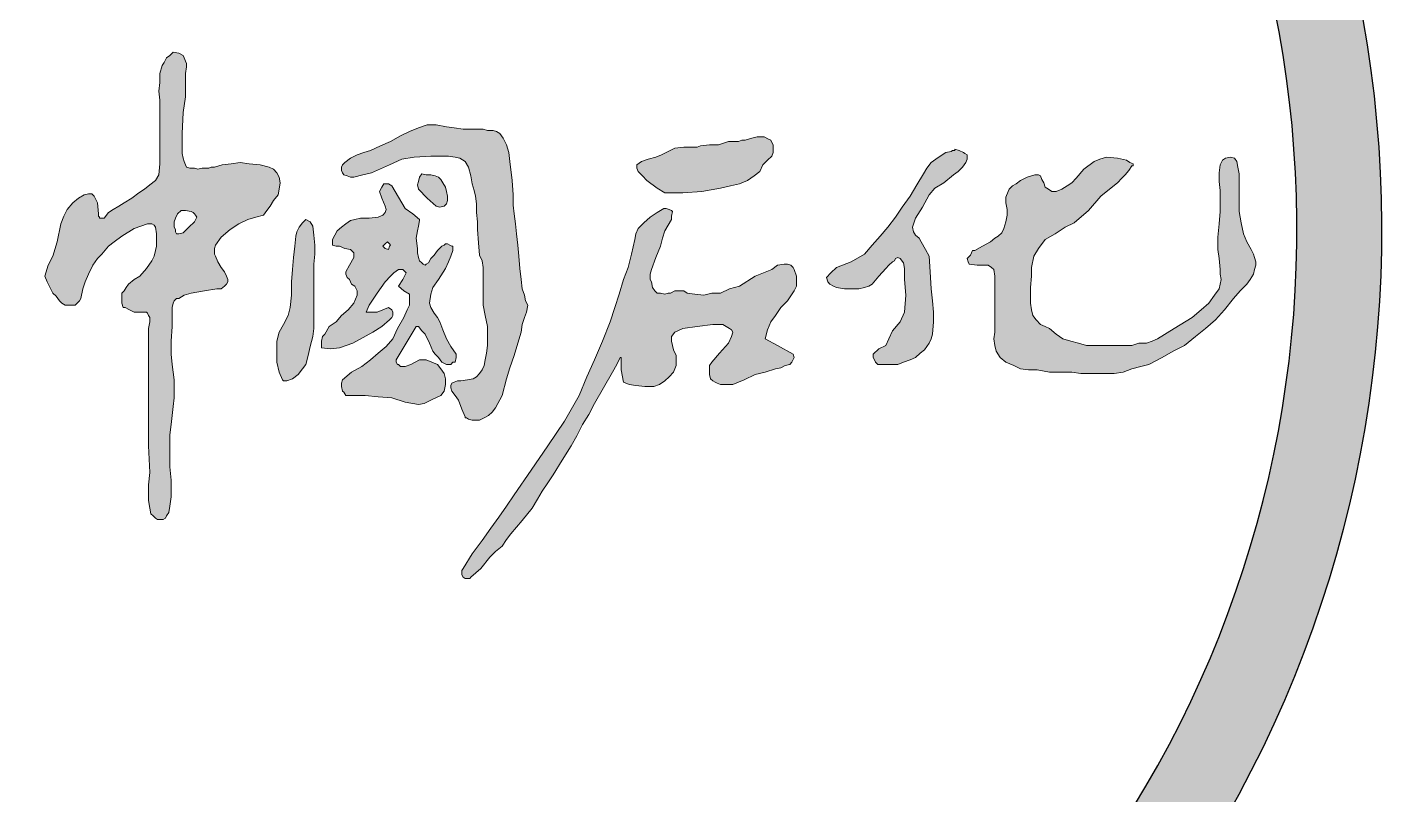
# Model space of a CAD drawing. Extents: x 24843 to 27502, y -10108 to -7552.
# Drawn here: x 25503.4 to 25512.24, y -8439.3 to -8434.29 of the extents above; entities that cross this region are included whole.
import ezdxf

# ---------------------------------------------------------------- set-up
doc = ezdxf.new("R2010")
doc.units = 0
doc.layers.get('0').update_dxf_attribs({"linetype": 'CONTINUOUS'})

# ---------------------------------------------------------------- blocks, each defined once
blk = doc.blocks.new('*U19')
h = blk.add_hatch(color=1)
h.paths.add_polyline_path([(92.7733, 8.5007), (93.129, 8.2328, 1.781679), (82.8649, 10.5124), (83.1933, 10.9419, -1.737502)])
h.paths.add_polyline_path([(83.6443, 9.8213), (83.4524, 9.2685, 0.097177), (85.0636, 7.5284), (85.0636, 8.0869, -0.098964)])
h = blk.add_hatch(color=0)
h.paths.add_polyline_path([(88.8356, 12.2855), (88.8181, 12.3085), (88.8016, 12.3379), (88.7896, 12.3664), (88.7832, 12.3783), (88.7832, 12.3958), (88.7832, 12.4078), (88.7896, 12.4243), (88.8181, 12.4657), (88.865, 12.5052), (88.911, 12.5346), (88.9569, 12.5576), (88.9983, 12.5695), (89.0387, 12.5806), (89.0562, 12.6044), (89.0736, 12.6274), (89.0902, 12.6568), (89.1141, 12.6853), (89.1196, 12.7147), (89.1251, 12.7487), (89.1196, 12.7782), (89.1086, 12.8011), (89.0902, 12.8186), (89.0672, 12.8296), (89.0212, 12.8425), (88.9633, 12.848), (88.9174, 12.8535), (88.8705, 12.848), (88.8236, 12.8425), (88.7832, 12.8296), (88.7657, 12.8296), (88.7547, 12.8241), (88.7372, 12.8241), (88.7198, 12.8241), (88.6968, 12.8186), (88.6793, 12.8241), (88.6554, 12.8241), (88.6389, 12.8296), (88.6325, 12.8425), (88.6269, 12.859), (88.6214, 12.8765), (88.6159, 12.9004), (88.6159, 12.9464), (88.6159, 13.0043), (88.6214, 13.1146), (88.6325, 13.1954), (88.6325, 13.2359), (88.6325, 13.2828), (88.6325, 13.3168), (88.6389, 13.3517), (88.6389, 13.3691), (88.6325, 13.3802), (88.6269, 13.3976), (88.6214, 13.4096), (88.5985, 13.4215), (88.569, 13.4271), (88.5516, 13.4096), (88.5341, 13.3976), (88.5222, 13.3747), (88.5111, 13.3581), (88.5001, 13.3168), (88.5001, 13.2699), (88.4937, 13.2248), (88.5001, 13.178), (88.5001, 13.1081), (88.5001, 13.0392), (88.5001, 12.9693), (88.5001, 12.9059), (88.5001, 12.848), (88.4937, 12.7901), (88.4771, 12.7607), (88.4477, 12.7377), (88.4192, 12.7147), (88.3898, 12.6964), (88.3549, 12.6679), (88.3145, 12.6449), (88.286, 12.6274), (88.2565, 12.61), (88.2336, 12.5934), (88.2097, 12.564), (88.1986, 12.564), (88.1867, 12.564), (88.1867, 12.5695), (88.1812, 12.575), (88.1812, 12.587), (88.1757, 12.6449), (88.1582, 12.6798), (88.1463, 12.6908), (88.1288, 12.6908), (88.1058, 12.6853), (88.0764, 12.6679), (88.0479, 12.6449), (88.0185, 12.61), (88.001, 12.575), (87.9845, 12.5346), (87.9661, 12.4418), (87.9431, 12.3664), (87.9202, 12.3204), (87.9027, 12.2625), (87.9146, 12.2331), (87.9431, 12.1752), (87.9606, 12.1587), (87.9781, 12.1348), (87.99, 12.1228), (88.0075, 12.1118), (88.024, 12.1118), (88.0479, 12.1118), (88.0589, 12.1118), (88.0709, 12.1228), (88.0819, 12.1348), (88.0884, 12.1467), (88.1003, 12.1982), (88.1113, 12.2331), (88.1288, 12.2745), (88.1518, 12.3204), (88.1757, 12.3554), (88.1986, 12.3783), (88.2336, 12.4188), (88.2621, 12.4418), (88.3025, 12.4712), (88.3668, 12.5116), (88.4008, 12.5236), (88.4358, 12.5346), (88.4477, 12.5346), (88.4588, 12.5346), (88.4707, 12.5291), (88.4771, 12.5171), (88.4826, 12.4831), (88.4826, 12.4537), (88.4826, 12.4188), (88.4771, 12.3958), (88.4707, 12.3664), (88.4588, 12.3434), (88.4303, 12.303), (88.3953, 12.2625), (88.3668, 12.2451), (88.3374, 12.2221), (88.3255, 12.2037), (88.3145, 12.1872), (88.3025, 12.1752), (88.3025, 12.1587), (88.3025, 12.1348), (88.3025, 12.1228), (88.3089, 12.1008), (88.32, 12.1008), (88.3429, 12.0888), (88.3668, 12.0769), (88.3953, 12.0769), (88.4192, 12.0769), (88.4303, 12.0769), (88.4358, 12.0714), (88.4413, 12.0594), (88.4477, 12.0484), (88.4477, 12.0254), (88.4413, 11.9905), (88.4413, 11.9381), (88.4413, 11.8912), (88.4413, 11.8278), (88.4413, 11.7874), (88.4413, 11.6431), (88.4413, 11.5153), (88.4413, 11.3811), (88.4477, 11.2423), (88.4413, 11.1789), (88.4413, 11.098), (88.4477, 11.0567), (88.4532, 11.0282), (88.4643, 11.0172), (88.4771, 11.0052), (88.4882, 10.9988), (88.5001, 10.9988), (88.5167, 10.9988), (88.5286, 11.0052), (88.5341, 11.0172), (88.5461, 11.0346), (88.5516, 11.0686), (88.558, 11.1155), (88.558, 11.2028), (88.5516, 11.2717), (88.5516, 11.3232), (88.5516, 11.3811), (88.5516, 11.439), (88.558, 11.4914), (88.5635, 11.5383), (88.569, 11.5852), (88.5746, 11.6302), (88.5746, 11.6771), (88.5746, 11.7239), (88.569, 11.7635), (88.5635, 11.8048), (88.558, 11.8572), (88.558, 11.9261), (88.5635, 12.0015), (88.5635, 12.0594), (88.5635, 12.1008), (88.569, 12.1228), (88.5746, 12.1348), (88.5865, 12.1467), (88.5985, 12.1467), (88.6269, 12.1642), (88.6619, 12.1752), (88.7317, 12.1872), (88.7951, 12.1982), (88.8181, 12.1982), (88.8356, 12.2111), (88.8466, 12.2221), (88.853, 12.2331), (88.853, 12.2451), (88.8466, 12.2625)])
h.paths.add_polyline_path([(88.5985, 12.4831), (88.5865, 12.4831), (88.581, 12.4942), (88.581, 12.5052), (88.5746, 12.5171), (88.5746, 12.5465), (88.581, 12.564), (88.592, 12.587), (88.6104, 12.6044), (88.6325, 12.6044), (88.6619, 12.5989), (88.6738, 12.5934), (88.6793, 12.587), (88.6849, 12.5806), (88.6913, 12.5695), (88.6793, 12.5465), (88.6499, 12.5171), (88.6214, 12.4886)], flags=16)
h = blk.add_hatch(color=0)
h.paths.add_polyline_path([(89.2997, 12.1467), (89.2997, 12.1982), (89.2997, 12.2625), (89.2997, 12.326), (89.3052, 12.3783), (89.3052, 12.4243), (89.2997, 12.4767), (89.2942, 12.5236), (89.2814, 12.5465), (89.2584, 12.5576), (89.2418, 12.541), (89.2234, 12.5171), (89.2124, 12.4942), (89.206, 12.4712), (89.2005, 12.4188), (89.195, 12.3609), (89.1894, 12.2975), (89.1839, 12.2331), (89.1839, 12.1642), (89.1775, 12.1008), (89.1665, 12.0594), (89.1426, 12.0125), (89.1196, 11.973), (89.1086, 11.9261), (89.1086, 11.8802), (89.1086, 11.8159), (89.1196, 11.7635), (89.1371, 11.7239), (89.1426, 11.7184), (89.16, 11.7184), (89.1894, 11.7295), (89.2179, 11.7524), (89.2418, 11.7818), (89.2584, 11.8048), (89.2703, 11.8508), (89.2814, 11.8977), (89.2942, 11.9491), (89.2997, 11.9905), (89.2997, 12.0364), (89.2997, 12.0769)])
h.paths.add_polyline_path([(89.9835, 11.7295), (89.9771, 11.758), (89.9597, 11.7818), (89.9422, 11.8048), (89.9128, 11.8159), (89.8843, 11.8278), (89.8494, 11.8278), (89.8264, 11.8159), (89.8034, 11.8048), (89.774, 11.7929), (89.751, 11.7929), (89.74, 11.8048), (89.7345, 11.8048), (89.728, 11.8159), (89.728, 11.8278), (89.7795, 11.9151), (89.8319, 12.0015), (89.8383, 12.0015), (89.8438, 12.0015), (89.8613, 11.9785), (89.8788, 11.9611), (89.9017, 11.9151), (89.9192, 11.8738), (89.9312, 11.8572), (89.9486, 11.8398), (89.9652, 11.8159), (89.9891, 11.8048), (90.0001, 11.8048), (90.012, 11.8048), (90.0231, 11.8159), (90.035, 11.8159), (90.0405, 11.8398), (90.0405, 11.8572), (90.012, 11.8977), (89.9891, 11.9381), (89.9707, 11.9841), (89.9541, 12.0254), (89.9422, 12.0484), (89.9256, 12.0714), (89.9073, 12.1008), (89.9017, 12.1228), (89.9073, 12.1697), (89.9192, 12.2037), (89.9486, 12.2451), (89.9835, 12.303), (90.0001, 12.3379), (90.012, 12.3664), (90.0231, 12.3958), (90.0231, 12.4188), (90.0176, 12.4188), (90.0065, 12.4243), (89.9946, 12.4307), (89.9835, 12.4307), (89.9771, 12.4243), (89.9652, 12.4188), (89.9422, 12.3958), (89.9256, 12.3728), (89.9073, 12.3554), (89.8962, 12.3324), (89.8843, 12.326), (89.8788, 12.3204), (89.8677, 12.326), (89.8613, 12.3324), (89.8494, 12.3434), (89.8438, 12.3609), (89.8383, 12.3839), (89.8383, 12.4078), (89.8319, 12.4601), (89.8383, 12.4997), (89.8438, 12.5236), (89.8494, 12.5521), (89.8494, 12.5576), (89.8154, 12.587), (89.774, 12.6155), (89.74, 12.6743), (89.7051, 12.7322), (89.6876, 12.7432), (89.6637, 12.7432), (89.6527, 12.7258), (89.6407, 12.7028), (89.6527, 12.6679), (89.6701, 12.6274), (89.6766, 12.61), (89.6701, 12.5934), (89.6582, 12.5806), (89.6352, 12.5695), (89.5883, 12.564), (89.5433, 12.564), (89.5139, 12.5576), (89.4909, 12.5521), (89.467, 12.5346), (89.444, 12.5171), (89.4211, 12.4997), (89.4091, 12.4767), (89.3972, 12.4537), (89.3972, 12.4243), (89.4155, 12.4188), (89.433, 12.4188), (89.4615, 12.4078), (89.4909, 12.4022), (89.4964, 12.3958), (89.5075, 12.3839), (89.5075, 12.3728), (89.5075, 12.3609), (89.4854, 12.3204), (89.467, 12.2855), (89.467, 12.2745), (89.4725, 12.2561), (89.4854, 12.2451), (89.4964, 12.2221), (89.5139, 12.2111), (89.5194, 12.1982), (89.5249, 12.1872), (89.5249, 12.1642), (89.5075, 12.1228), (89.479, 12.0888), (89.444, 12.0594), (89.4155, 12.0254), (89.3806, 12.0015), (89.3576, 11.9611), (89.3457, 11.9491), (89.3393, 11.9261), (89.3393, 11.9032), (89.3393, 11.8912), (89.3861, 11.8857), (89.433, 11.8912), (89.5019, 11.9151), (89.6067, 11.973), (89.6527, 12.0015), (89.6931, 12.0364), (89.7051, 12.0484), (89.7106, 12.0594), (89.7106, 12.0769), (89.7051, 12.0888), (89.6876, 12.1008), (89.6582, 12.0888), (89.6297, 12.0769), (89.6067, 12.0769), (89.5883, 12.0769), (89.5718, 12.0769), (89.5883, 12.1118), (89.6297, 12.1752), (89.6701, 12.2331), (89.6986, 12.2625), (89.7161, 12.28), (89.74, 12.2975), (89.751, 12.2975), (89.763, 12.2975), (89.774, 12.2855), (89.7795, 12.28), (89.763, 12.2451), (89.74, 12.2111), (89.7685, 12.1872), (89.7979, 12.1697), (89.7979, 12.1467), (89.7979, 12.1118), (89.7859, 12.0888), (89.7685, 12.0484), (89.7345, 11.9905), (89.7106, 11.9381), (89.6766, 11.8977), (89.6352, 11.8627), (89.5948, 11.8278), (89.5488, 11.7929), (89.4964, 11.7635), (89.4495, 11.7239), (89.444, 11.7065), (89.444, 11.689), (89.4495, 11.666), (89.456, 11.6596), (89.467, 11.6431), (89.479, 11.6431), (89.5194, 11.6431), (89.5663, 11.6431), (89.6352, 11.6366), (89.7051, 11.6302), (89.774, 11.6081), (89.8438, 11.5962), (89.8733, 11.6017), (89.9192, 11.6247), (89.9597, 11.6431), (89.9771, 11.666), (89.9835, 11.7)])
h.paths.add_polyline_path([(89.6876, 12.4022), (89.6701, 12.4078), (89.6582, 12.4188), (89.6701, 12.4307), (89.6821, 12.4418), (89.6931, 12.4307), (89.6986, 12.4243), (89.6931, 12.4188)], flags=16)
h.paths.add_polyline_path([(90.319, 12.859), (90.3135, 12.9059), (90.3016, 12.9464), (90.2841, 12.9813), (90.2666, 13.0043), (90.2501, 13.0153), (90.2317, 13.0208), (90.2032, 13.0208), (90.1802, 13.0272), (90.1223, 13.0272), (90.0755, 13.0272), (90.0295, 13.0337), (89.9891, 13.0392), (89.9367, 13.0502), (89.8898, 13.0502), (89.8438, 13.0337), (89.7979, 13.0153), (89.751, 12.9923), (89.6986, 12.9638), (89.6472, 12.9399), (89.5948, 12.9169), (89.5598, 12.9059), (89.5249, 12.894), (89.4909, 12.8765), (89.4615, 12.8535), (89.4495, 12.8425), (89.444, 12.8296), (89.444, 12.8131), (89.4495, 12.8011), (89.456, 12.7901), (89.4725, 12.7846), (89.4909, 12.7782), (89.5075, 12.7782), (89.5543, 12.7901), (89.6003, 12.8011), (89.6931, 12.8425), (89.7574, 12.871), (89.8209, 12.882), (89.9073, 12.8875), (89.9541, 12.8875), (90.0001, 12.8875), (90.035, 12.882), (90.0589, 12.8765), (90.0874, 12.859), (90.104, 12.8296), (90.1168, 12.7846), (90.1223, 12.7432), (90.1334, 12.7083), (90.1398, 12.6798), (90.1453, 12.6385), (90.1453, 12.5934), (90.1508, 12.5465), (90.1508, 12.5052), (90.1563, 12.4363), (90.1619, 12.3728), (90.1747, 12.3434), (90.1802, 12.3085), (90.1802, 12.28), (90.1802, 12.2561), (90.1802, 12.1872), (90.1802, 12.1118), (90.1913, 12.0594), (90.2032, 12.0015), (90.2032, 11.9785), (90.2032, 11.9491), (90.2032, 11.9032), (90.1977, 11.8627), (90.1913, 11.8278), (90.1858, 11.7993), (90.1747, 11.7763), (90.1619, 11.758), (90.1453, 11.7405), (90.1278, 11.7295), (90.0984, 11.7239), (90.0644, 11.7184), (90.047, 11.7184), (90.0295, 11.712), (90.0176, 11.7065), (90.012, 11.6945), (90.012, 11.6826), (90.0176, 11.666), (90.035, 11.6431), (90.0525, 11.6192), (90.0699, 11.5723), (90.0898, 11.5273), (90.0929, 11.5273), (90.104, 11.5208), (90.1223, 11.5153), (90.1453, 11.5153), (90.1619, 11.5153), (90.1858, 11.5273), (90.2087, 11.5383), (90.2262, 11.5557), (90.2437, 11.5787), (90.2786, 11.6431), (90.3016, 11.7295), (90.319, 11.7874), (90.342, 11.8508), (90.3604, 11.9151), (90.3769, 11.973), (90.3824, 12.0125), (90.3944, 12.0484), (90.4054, 12.0769), (90.4119, 12.1118), (90.3999, 12.1348), (90.3944, 12.1642), (90.3824, 12.1982), (90.3769, 12.2451), (90.3714, 12.303), (90.3659, 12.3664), (90.3604, 12.4243), (90.353, 12.4831), (90.3475, 12.5346), (90.342, 12.587), (90.3365, 12.6329), (90.3365, 12.6853), (90.331, 12.7607)])
h.paths.add_polyline_path([(89.9597, 12.7662), (89.9486, 12.7782), (89.9312, 12.7846), (89.9073, 12.7901), (89.8843, 12.7901), (89.8613, 12.7956), (89.8494, 12.7782), (89.8438, 12.7552), (89.8383, 12.7377), (89.8438, 12.7147), (89.8898, 12.6679), (89.9367, 12.6274), (89.9541, 12.6219), (89.9771, 12.6274), (89.9891, 12.6385), (89.9946, 12.6568), (89.9946, 12.6798), (89.9891, 12.7028), (89.9835, 12.7258), (89.9707, 12.7487)], flags=17)
h = blk.add_hatch(color=0)
h.paths.add_polyline_path([(91.6343, 12.8425), (91.6572, 12.8655), (91.6811, 12.8875), (91.6867, 12.9059), (91.6867, 12.9289), (91.6867, 12.9464), (91.6811, 12.9574), (91.6747, 12.9693), (91.6628, 12.9758), (91.6398, 12.9868), (91.6049, 12.9868), (91.5764, 12.9813), (91.5414, 12.9693), (91.524, 12.9693), (91.5074, 12.9638), (91.455, 12.9638), (91.4027, 12.9464), (91.3558, 12.9464), (91.3098, 12.9399), (91.2924, 12.9344), (91.2694, 12.9344), (91.2225, 12.9344), (91.1766, 12.9289), (91.1416, 12.9114), (91.1067, 12.894), (91.0782, 12.882), (91.0368, 12.871), (91.0028, 12.859), (90.9789, 12.8425), (90.9789, 12.8241), (90.9854, 12.8067), (91.0084, 12.7846), (91.0313, 12.7607), (91.0837, 12.7203), (91.1251, 12.6964), (91.1701, 12.6964), (91.217, 12.6964), (91.3163, 12.7028), (91.4137, 12.7203), (91.4661, 12.7322), (91.5129, 12.7432), (91.5534, 12.7607), (91.5883, 12.7846), (91.6177, 12.8067)])
h.paths.add_polyline_path([(91.217, 11.9905), (91.2924, 12.0015), (91.3742, 12.0125), (91.4256, 12.0125), (91.4431, 12.0015), (91.4606, 11.9905), (91.4716, 11.9841), (91.478, 11.973), (91.4716, 11.9491), (91.455, 11.9151), (91.4082, 11.8627), (91.3677, 11.8159), (91.3558, 11.7993), (91.3558, 11.7763), (91.3558, 11.7524), (91.3613, 11.7295), (91.3742, 11.7184), (91.3852, 11.712), (91.3971, 11.7065), (91.4137, 11.7), (91.4431, 11.7), (91.478, 11.7), (91.5359, 11.7239), (91.5938, 11.7524), (91.6462, 11.7635), (91.6986, 11.7818), (91.7271, 11.7874), (91.7501, 11.7993), (91.7731, 11.8048), (91.785, 11.8159), (91.796, 11.8398), (91.7905, 11.8572), (91.7096, 11.9032), (91.6462, 11.9381), (91.6572, 11.9841), (91.6747, 12.0254), (91.6986, 12.0594), (91.7271, 12.1008), (91.762, 12.1348), (91.796, 12.1872), (91.8089, 12.2111), (91.8089, 12.2451), (91.8089, 12.2625), (91.796, 12.2975), (91.7905, 12.3085), (91.7795, 12.3204), (91.762, 12.326), (91.7446, 12.326), (91.7096, 12.3204), (91.6811, 12.2975), (91.5938, 12.2625), (91.5129, 12.2111), (91.4606, 12.1982), (91.4137, 12.1752), (91.3677, 12.1752), (91.3273, 12.1642), (91.2804, 12.1697), (91.2409, 12.1752), (91.2225, 12.1872), (91.1995, 12.1872), (91.1766, 12.1872), (91.1536, 12.1752), (91.1416, 12.1752), (91.1251, 12.1697), (91.1012, 12.1752), (91.0837, 12.1752), (91.0727, 12.1872), (91.0607, 12.2037), (91.0552, 12.2331), (91.0488, 12.2451), (91.0488, 12.2745), (91.0552, 12.2975), (91.0782, 12.3609), (91.1012, 12.4188), (91.1122, 12.4601), (91.1251, 12.4997), (91.1416, 12.5291), (91.1591, 12.5576), (91.1591, 12.575), (91.1646, 12.5989), (91.1591, 12.6044), (91.1471, 12.61), (91.1306, 12.6155), (91.1186, 12.6155), (91.0837, 12.5934), (91.0488, 12.5695), (91.0148, 12.541), (90.9854, 12.5116), (90.9734, 12.4831), (90.9679, 12.4537), (90.9505, 12.3783), (90.9339, 12.3085), (90.91, 12.2451), (90.887, 12.1697), (90.8641, 12.1008), (90.8402, 12.0254), (90.8006, 11.9261), (90.7593, 11.8278), (90.7188, 11.7405), (90.6784, 11.6431), (90.603, 11.5089), (90.5157, 11.3811), (90.4293, 11.2543), (90.342, 11.1265), (90.3016, 11.0686), (90.2611, 11.0107), (90.2207, 10.9537), (90.1747, 10.8894), (90.1223, 10.8195), (90.0755, 10.7442), (90.0699, 10.7331), (90.0699, 10.7212), (90.0699, 10.7102), (90.0755, 10.6982), (90.0874, 10.6918), (90.0984, 10.6918), (90.1104, 10.6918), (90.1168, 10.6982), (90.1683, 10.7442), (90.2142, 10.8021), (90.2437, 10.8315), (90.2786, 10.86), (90.3016, 10.8949), (90.3245, 10.9243), (90.3824, 10.9933), (90.4348, 11.0567), (90.4633, 11.1035), (90.4872, 11.1449), (90.5157, 11.1899), (90.5442, 11.2313), (90.5911, 11.3067), (90.638, 11.3811), (90.6664, 11.4335), (90.6959, 11.4914), (90.7299, 11.5438), (90.7593, 11.6017), (90.8062, 11.6826), (90.8521, 11.7635), (90.8751, 11.8048), (90.8925, 11.8398), (90.8981, 11.8398), (90.8981, 11.7763), (90.91, 11.712), (90.9394, 11.7), (90.9734, 11.6945), (91.0203, 11.689), (91.0663, 11.689), (91.0957, 11.7), (91.1251, 11.7184), (91.1471, 11.7405), (91.1701, 11.7635), (91.183, 11.7993), (91.183, 11.8278), (91.183, 11.8508), (91.1701, 11.8802), (91.1646, 11.9032), (91.1591, 11.9261), (91.1591, 11.9491), (91.1766, 11.973)])
h = blk.add_hatch(color=0)
h.paths.add_polyline_path([(92.4569, 12.4418), (92.4458, 12.4601), (92.4275, 12.4767), (92.4164, 12.4942), (92.4109, 12.5171), (92.4275, 12.564), (92.4633, 12.6219), (92.4982, 12.6853), (92.5267, 12.7203), (92.5736, 12.7487), (92.6251, 12.7901), (92.648, 12.8067), (92.671, 12.8296), (92.6894, 12.8535), (92.6949, 12.871), (92.6949, 12.882), (92.6949, 12.894), (92.6839, 12.9004), (92.6765, 12.9059), (92.6545, 12.9169), (92.6315, 12.9234), (92.6315, 12.9169), (92.6251, 12.9169), (92.6195, 12.9169), (92.6131, 12.9114), (92.5846, 12.9059), (92.5552, 12.8875), (92.5322, 12.871), (92.5093, 12.8535), (92.4854, 12.8241), (92.4688, 12.7956), (92.4339, 12.7377), (92.399, 12.6798), (92.3585, 12.6219), (92.3236, 12.5695), (92.2832, 12.5171), (92.2427, 12.4712), (92.2023, 12.4243), (92.1618, 12.3783), (92.092, 12.3379), (92.0166, 12.3085), (91.9872, 12.28), (91.9642, 12.2561), (91.9707, 12.2331), (91.9817, 12.2221), (92.0001, 12.2111), (92.0166, 12.2037), (92.058, 12.1982), (92.0975, 12.1982), (92.1324, 12.1982), (92.1618, 12.2037), (92.1848, 12.2111), (92.2023, 12.2221), (92.2363, 12.2625), (92.2721, 12.303), (92.2887, 12.3204), (92.3071, 12.3379), (92.3181, 12.3434), (92.3236, 12.3554), (92.3355, 12.3609), (92.3466, 12.3554), (92.364, 12.3324), (92.3705, 12.303), (92.3705, 12.2745), (92.3705, 12.2451), (92.376, 12.1642), (92.3705, 12.0769), (92.3466, 12.0254), (92.3071, 11.9785), (92.2887, 11.9381), (92.2721, 11.9032), (92.2363, 11.8857), (92.2078, 11.8572), (92.2078, 11.8398), (92.2133, 11.8278), (92.2197, 11.8159), (92.2308, 11.8048), (92.2657, 11.8048), (92.3006, 11.8048), (92.3355, 11.8048), (92.364, 11.8159), (92.399, 11.8278), (92.4275, 11.8398), (92.4514, 11.8627), (92.4743, 11.8802), (92.4854, 11.8977), (92.4982, 11.9151), (92.5093, 11.9381), (92.5148, 11.9611), (92.5212, 12.0254), (92.5212, 12.0769), (92.5148, 12.1348), (92.5093, 12.1982), (92.5037, 12.2855), (92.4982, 12.3664), (92.4798, 12.4022)])
h.paths.add_polyline_path([(93.0662, 12.4078), (93.1002, 12.4537), (93.1526, 12.4831), (93.205, 12.5171), (93.251, 12.541), (93.3263, 12.6044), (93.3898, 12.6798), (93.4357, 12.7147), (93.4771, 12.7487), (93.5001, 12.7726), (93.5175, 12.7901), (93.535, 12.8131), (93.5515, 12.8361), (93.558, 12.8361), (93.558, 12.848), (93.5405, 12.8535), (93.523, 12.8655), (93.4771, 12.8765), (93.4192, 12.882), (93.3842, 12.871), (93.3548, 12.859), (93.3024, 12.8186), (93.2629, 12.7726), (93.239, 12.7487), (93.216, 12.7322), (93.1876, 12.7147), (93.1581, 12.7028), (93.1352, 12.7028), (93.1177, 12.7147), (93.1002, 12.7258), (93.0947, 12.7487), (93.0828, 12.7662), (93.0773, 12.7846), (93.0662, 12.7901), (93.0479, 12.7901), (93.0074, 12.7782), (92.9725, 12.7607), (92.9495, 12.7432), (92.932, 12.7322), (92.9146, 12.7147), (92.9091, 12.7028), (92.8971, 12.6743), (92.8971, 12.6449), (92.9036, 12.61), (92.9036, 12.5806), (92.8971, 12.5465), (92.8861, 12.5116), (92.8751, 12.4886), (92.8567, 12.4712), (92.8392, 12.4601), (92.8162, 12.4418), (92.7758, 12.4188), (92.7354, 12.3958), (92.7234, 12.3958), (92.7124, 12.3728), (92.7004, 12.3609), (92.6949, 12.3554), (92.7004, 12.3379), (92.7059, 12.326), (92.7473, 12.3204), (92.7868, 12.3204), (92.8043, 12.3204), (92.8227, 12.3085), (92.8337, 12.2975), (92.8392, 12.2625), (92.8392, 12.1982), (92.8392, 12.1348), (92.8392, 12.0714), (92.8392, 12.0015), (92.8392, 11.973), (92.8337, 11.9381), (92.8392, 11.9032), (92.8456, 11.8738), (92.8677, 11.8398), (92.8971, 11.8159), (92.9385, 11.7993), (92.9725, 11.7818), (93.0138, 11.7763), (93.0598, 11.7763), (93.1241, 11.7635), (93.1876, 11.7635), (93.239, 11.7635), (93.2859, 11.758), (93.3723, 11.758), (93.4596, 11.758), (93.5065, 11.7635), (93.5515, 11.7818), (93.5984, 11.7929), (93.6398, 11.8048), (93.7087, 11.8398), (93.7666, 11.8738), (93.8245, 11.9032), (93.8824, 11.9491), (93.9339, 11.9905), (93.9863, 12.0364), (94.0331, 12.0888), (94.08, 12.1467), (94.114, 12.1872), (94.1489, 12.2221), (94.1664, 12.2451), (94.1839, 12.2745), (94.1894, 12.2975), (94.1958, 12.3204), (94.1958, 12.3379), (94.1894, 12.3609), (94.1839, 12.3783), (94.1719, 12.4022), (94.1489, 12.4418), (94.1324, 12.4831), (94.1195, 12.541), (94.1085, 12.5989), (94.1085, 12.6624), (94.1085, 12.7487), (94.1085, 12.7956), (94.103, 12.8296), (94.0966, 12.859), (94.0855, 12.8765), (94.0616, 12.882), (94.0386, 12.8765), (94.0221, 12.8655), (94.0102, 12.8425), (94.0046, 12.8011), (94.0046, 12.7552), (94.0102, 12.7083), (94.0102, 12.6679), (94.0102, 12.5989), (94.0046, 12.5346), (93.9982, 12.4657), (93.9982, 12.4022), (94.0046, 12.3554), (94.0102, 12.2975), (94.0102, 12.2745), (94.0157, 12.2451), (94.0102, 12.2221), (94.0046, 12.1982), (93.9807, 12.1642), (93.9523, 12.1228), (93.9118, 12.0888), (93.8649, 12.0484), (93.7721, 11.9905), (93.6848, 11.9381), (93.6563, 11.9261), (93.6278, 11.9151), (93.5874, 11.9151), (93.5515, 11.9032), (93.5065, 11.9032), (93.4541, 11.9032), (93.4072, 11.9032), (93.3548, 11.9032), (93.3153, 11.9032), (93.274, 11.9151), (93.2335, 11.9261), (93.1931, 11.9381), (93.1581, 11.9611), (93.1241, 11.9905), (93.1002, 12.0015), (93.0773, 12.0125), (93.0534, 12.0364), (93.0368, 12.0594), (93.0304, 12.0888), (93.0249, 12.1228), (93.0249, 12.1697), (93.0249, 12.2037), (93.0304, 12.2625), (93.0304, 12.3085), (93.0423, 12.3664)])
at = {"color": 0, "lineweight": 0}
for points in [[(88.569, 13.4271), (88.5985, 13.4215), (88.6214, 13.4096), (88.6269, 13.3976), (88.6325, 13.3802), (88.6389, 13.3691), (88.6389, 13.3517), (88.6325, 13.3168), (88.6325, 13.2828), (88.6325, 13.2359), (88.6325, 13.1954), (88.6214, 13.1146), (88.6159, 13.0043), (88.6159, 12.9464), (88.6159, 12.9004), (88.6214, 12.8765), (88.6269, 12.859), (88.6325, 12.8425), (88.6389, 12.8296), (88.6554, 12.8241), (88.6793, 12.8241), (88.6968, 12.8186), (88.7198, 12.8241), (88.7372, 12.8241), (88.7547, 12.8241), (88.7657, 12.8296), (88.7832, 12.8296), (88.8236, 12.8425), (88.8705, 12.848), (88.9174, 12.8535), (88.9633, 12.848), (89.0212, 12.8425), (89.0672, 12.8296), (89.0902, 12.8186), (89.1086, 12.8011), (89.1196, 12.7782), (89.1251, 12.7487), (89.1196, 12.7147), (89.1141, 12.6853), (89.0902, 12.6568), (89.0736, 12.6274), (89.0562, 12.6044), (89.0387, 12.5806), (88.9983, 12.5695), (88.9569, 12.5576), (88.911, 12.5346), (88.865, 12.5052), (88.8181, 12.4657), (88.7896, 12.4243), (88.7832, 12.4078), (88.7832, 12.3958), (88.7832, 12.3783), (88.7896, 12.3664), (88.8016, 12.3379), (88.8181, 12.3085), (88.8356, 12.2855), (88.8466, 12.2625), (88.853, 12.2451), (88.853, 12.2331), (88.8466, 12.2221), (88.8356, 12.2111), (88.8181, 12.1982), (88.7951, 12.1982), (88.7317, 12.1872), (88.6619, 12.1752), (88.6269, 12.1642), (88.5985, 12.1467), (88.5865, 12.1467), (88.5746, 12.1348), (88.569, 12.1228), (88.5635, 12.1008), (88.5635, 12.0594), (88.5635, 12.0015), (88.558, 11.9261), (88.558, 11.8572), (88.5635, 11.8048), (88.569, 11.7635), (88.5746, 11.7239), (88.5746, 11.6771), (88.5746, 11.6302), (88.569, 11.5852), (88.5635, 11.5383), (88.558, 11.4914), (88.5516, 11.439), (88.5516, 11.3811), (88.5516, 11.3232), (88.5516, 11.2717), (88.558, 11.2028), (88.558, 11.1155), (88.5516, 11.0686), (88.5461, 11.0346), (88.5341, 11.0172), (88.5286, 11.0052), (88.5167, 10.9988), (88.5001, 10.9988), (88.4882, 10.9988), (88.4771, 11.0052), (88.4643, 11.0172), (88.4532, 11.0282), (88.4477, 11.0567), (88.4413, 11.098), (88.4413, 11.1789), (88.4477, 11.2423), (88.4413, 11.3811), (88.4413, 11.5153), (88.4413, 11.6431), (88.4413, 11.7874), (88.4413, 11.8278), (88.4413, 11.8912), (88.4413, 11.9381), (88.4413, 11.9905), (88.4477, 12.0254), (88.4477, 12.0484), (88.4413, 12.0594), (88.4358, 12.0714), (88.4303, 12.0769), (88.4192, 12.0769), (88.3953, 12.0769), (88.3668, 12.0769), (88.3429, 12.0888), (88.32, 12.1008), (88.3089, 12.1008), (88.3025, 12.1228), (88.3025, 12.1348), (88.3025, 12.1587), (88.3025, 12.1752), (88.3145, 12.1872), (88.3255, 12.2037), (88.3374, 12.2221), (88.3668, 12.2451), (88.3953, 12.2625), (88.4303, 12.303), (88.4588, 12.3434), (88.4707, 12.3664), (88.4771, 12.3958), (88.4826, 12.4188), (88.4826, 12.4537), (88.4826, 12.4831), (88.4771, 12.5171), (88.4707, 12.5291), (88.4588, 12.5346), (88.4477, 12.5346), (88.4358, 12.5346), (88.4008, 12.5236), (88.3668, 12.5116), (88.3025, 12.4712), (88.2621, 12.4418), (88.2336, 12.4188), (88.1986, 12.3783), (88.1757, 12.3554), (88.1518, 12.3204), (88.1288, 12.2745), (88.1113, 12.2331), (88.1003, 12.1982), (88.0884, 12.1467), (88.0819, 12.1348), (88.0709, 12.1228), (88.0589, 12.1118), (88.0479, 12.1118), (88.024, 12.1118), (88.0075, 12.1118), (87.99, 12.1228), (87.9781, 12.1348), (87.9606, 12.1587), (87.9431, 12.1752), (87.9146, 12.2331), (87.9027, 12.2625), (87.9202, 12.3204), (87.9431, 12.3664), (87.9661, 12.4418), (87.9845, 12.5346), (88.001, 12.575), (88.0185, 12.61), (88.0479, 12.6449), (88.0764, 12.6679), (88.1058, 12.6853), (88.1288, 12.6908), (88.1463, 12.6908), (88.1582, 12.6798), (88.1757, 12.6449), (88.1812, 12.587), (88.1812, 12.575), (88.1867, 12.5695), (88.1867, 12.564), (88.1986, 12.564), (88.2097, 12.564), (88.2336, 12.5934), (88.2565, 12.61), (88.286, 12.6274), (88.3145, 12.6449), (88.3549, 12.6679), (88.3898, 12.6964), (88.4192, 12.7147), (88.4477, 12.7377), (88.4771, 12.7607), (88.4937, 12.7901), (88.5001, 12.848), (88.5001, 12.9059), (88.5001, 12.9693), (88.5001, 13.0392), (88.5001, 13.1081), (88.5001, 13.178), (88.4937, 13.2248), (88.5001, 13.2699), (88.5001, 13.3168), (88.5111, 13.3581), (88.5222, 13.3747), (88.5341, 13.3976), (88.5516, 13.4096), (88.569, 13.4271)], [(89.8898, 13.0502), (89.9367, 13.0502), (89.9891, 13.0392), (90.0295, 13.0337), (90.0755, 13.0272), (90.1223, 13.0272), (90.1802, 13.0272), (90.2032, 13.0208), (90.2317, 13.0208), (90.2501, 13.0153), (90.2666, 13.0043), (90.2841, 12.9813), (90.3016, 12.9464), (90.3135, 12.9059), (90.319, 12.859), (90.331, 12.7607), (90.3365, 12.6853), (90.3365, 12.6329), (90.342, 12.587), (90.3475, 12.5346), (90.353, 12.4831), (90.3604, 12.4243), (90.3659, 12.3664), (90.3714, 12.303), (90.3769, 12.2451), (90.3824, 12.1982), (90.3944, 12.1642), (90.3999, 12.1348), (90.4119, 12.1118), (90.4054, 12.0769), (90.3944, 12.0484), (90.3824, 12.0125), (90.3769, 11.973), (90.3604, 11.9151), (90.342, 11.8508), (90.319, 11.7874), (90.3016, 11.7295), (90.2786, 11.6431), (90.2437, 11.5787), (90.2262, 11.5557), (90.2087, 11.5383), (90.1858, 11.5273), (90.1619, 11.5153), (90.1453, 11.5153), (90.1223, 11.5153), (90.104, 11.5208), (90.0929, 11.5273), (90.0874, 11.5273), (90.0874, 11.5328), (90.0699, 11.5723), (90.0525, 11.6192), (90.035, 11.6431), (90.0176, 11.666), (90.012, 11.6826), (90.012, 11.6945), (90.0176, 11.7065), (90.0295, 11.712), (90.047, 11.7184), (90.0644, 11.7184), (90.0984, 11.7239), (90.1278, 11.7295), (90.1453, 11.7405), (90.1619, 11.758), (90.1747, 11.7763), (90.1858, 11.7993), (90.1913, 11.8278), (90.1977, 11.8627), (90.2032, 11.9032), (90.2032, 11.9491), (90.2032, 11.9785), (90.2032, 12.0015), (90.1913, 12.0594), (90.1802, 12.1118), (90.1802, 12.1872), (90.1802, 12.2561), (90.1802, 12.28), (90.1802, 12.3085), (90.1747, 12.3434), (90.1619, 12.3728), (90.1563, 12.4363), (90.1508, 12.5052), (90.1508, 12.5465), (90.1453, 12.5934), (90.1453, 12.6385), (90.1398, 12.6798), (90.1334, 12.7083), (90.1223, 12.7432), (90.1168, 12.7846), (90.104, 12.8296), (90.0874, 12.859), (90.0589, 12.8765), (90.035, 12.882), (90.0001, 12.8875), (89.9541, 12.8875), (89.9073, 12.8875), (89.8209, 12.882), (89.7574, 12.871), (89.6931, 12.8425), (89.6003, 12.8011), (89.5543, 12.7901), (89.5075, 12.7782), (89.4909, 12.7782), (89.4725, 12.7846), (89.456, 12.7901), (89.4495, 12.8011), (89.444, 12.8131), (89.444, 12.8296), (89.4495, 12.8425), (89.4615, 12.8535), (89.4909, 12.8765), (89.5249, 12.894), (89.5598, 12.9059), (89.5948, 12.9169), (89.6472, 12.9399), (89.6986, 12.9638), (89.751, 12.9923), (89.7979, 13.0153), (89.8438, 13.0337), (89.8898, 13.0502)], [(91.6049, 12.9868), (91.6398, 12.9868), (91.6628, 12.9758), (91.6747, 12.9693), (91.6811, 12.9574), (91.6867, 12.9464), (91.6867, 12.9289), (91.6867, 12.9059), (91.6811, 12.8875), (91.6572, 12.8655), (91.6343, 12.8425), (91.6177, 12.8067), (91.5883, 12.7846), (91.5534, 12.7607), (91.5129, 12.7432), (91.4661, 12.7322), (91.4137, 12.7203), (91.3163, 12.7028), (91.217, 12.6964), (91.1701, 12.6964), (91.1251, 12.6964), (91.0837, 12.7203), (91.0313, 12.7607), (91.0084, 12.7846), (90.9854, 12.8067), (90.9789, 12.8241), (90.9789, 12.8425), (91.0028, 12.859), (91.0368, 12.871), (91.0782, 12.882), (91.1067, 12.894), (91.1416, 12.9114), (91.1766, 12.9289), (91.2225, 12.9344), (91.2694, 12.9344), (91.2924, 12.9344), (91.3098, 12.9399), (91.3558, 12.9464), (91.4027, 12.9464), (91.455, 12.9638), (91.5074, 12.9638), (91.524, 12.9693), (91.5414, 12.9693), (91.5764, 12.9813), (91.6049, 12.9868)], [(92.6315, 12.9234), (92.6545, 12.9169), (92.6765, 12.9059), (92.6839, 12.9004), (92.6949, 12.894), (92.6949, 12.882), (92.6949, 12.871), (92.6894, 12.8535), (92.671, 12.8296), (92.648, 12.8067), (92.6251, 12.7901), (92.5736, 12.7487), (92.5267, 12.7203), (92.4982, 12.6853), (92.4633, 12.6219), (92.4275, 12.564), (92.4109, 12.5171), (92.4164, 12.4942), (92.4275, 12.4767), (92.4458, 12.4601), (92.4569, 12.4418), (92.4798, 12.4022), (92.4982, 12.3664), (92.5037, 12.2855), (92.5093, 12.1982), (92.5148, 12.1348), (92.5212, 12.0769), (92.5212, 12.0254), (92.5148, 11.9611), (92.5093, 11.9381), (92.4982, 11.9151), (92.4854, 11.8977), (92.4743, 11.8802), (92.4514, 11.8627), (92.4275, 11.8398), (92.399, 11.8278), (92.364, 11.8159), (92.3355, 11.8048), (92.3006, 11.8048), (92.2657, 11.8048), (92.2308, 11.8048), (92.2197, 11.8159), (92.2133, 11.8278), (92.2078, 11.8398), (92.2078, 11.8572), (92.2363, 11.8857), (92.2721, 11.9032), (92.2887, 11.9381), (92.3071, 11.9785), (92.3466, 12.0254), (92.3705, 12.0769), (92.376, 12.1642), (92.3705, 12.2451), (92.3705, 12.2745), (92.3705, 12.303), (92.364, 12.3324), (92.3466, 12.3554), (92.3355, 12.3609), (92.3236, 12.3554), (92.3181, 12.3434), (92.3071, 12.3379), (92.2887, 12.3204), (92.2721, 12.303), (92.2363, 12.2625), (92.2023, 12.2221), (92.1848, 12.2111), (92.1618, 12.2037), (92.1324, 12.1982), (92.0975, 12.1982), (92.058, 12.1982), (92.0166, 12.2037), (92.0001, 12.2111), (91.9817, 12.2221), (91.9707, 12.2331), (91.9642, 12.2561), (91.9872, 12.28), (92.0166, 12.3085), (92.092, 12.3379), (92.1618, 12.3783), (92.2023, 12.4243), (92.2427, 12.4712), (92.2832, 12.5171), (92.3236, 12.5695), (92.3585, 12.6219), (92.399, 12.6798), (92.4339, 12.7377), (92.4688, 12.7956), (92.4854, 12.8241), (92.5093, 12.8535), (92.5322, 12.871), (92.5552, 12.8875), (92.5846, 12.9059), (92.6131, 12.9114), (92.6195, 12.9169), (92.6251, 12.9169), (92.6315, 12.9169), (92.6315, 12.9234)], [(93.4192, 12.882), (93.4771, 12.8765), (93.523, 12.8655), (93.5405, 12.8535), (93.558, 12.848), (93.558, 12.8361), (93.5515, 12.8361), (93.535, 12.8131), (93.5175, 12.7901), (93.5001, 12.7726), (93.4771, 12.7487), (93.4357, 12.7147), (93.3898, 12.6798), (93.3263, 12.6044), (93.251, 12.541), (93.205, 12.5171), (93.1526, 12.4831), (93.1002, 12.4537), (93.0662, 12.4078), (93.0423, 12.3664), (93.0304, 12.3085), (93.0304, 12.2625), (93.0249, 12.2037), (93.0249, 12.1697), (93.0249, 12.1228), (93.0304, 12.0888), (93.0368, 12.0594), (93.0534, 12.0364), (93.0773, 12.0125), (93.1002, 12.0015), (93.1241, 11.9905), (93.1581, 11.9611), (93.1931, 11.9381), (93.2335, 11.9261), (93.274, 11.9151), (93.3153, 11.9032), (93.3548, 11.9032), (93.4072, 11.9032), (93.4541, 11.9032), (93.5065, 11.9032), (93.5515, 11.9032), (93.5874, 11.9151), (93.6278, 11.9151), (93.6563, 11.9261), (93.6848, 11.9381), (93.7721, 11.9905), (93.8649, 12.0484), (93.9118, 12.0888), (93.9523, 12.1228), (93.9807, 12.1642), (94.0046, 12.1982), (94.0102, 12.2221), (94.0157, 12.2451), (94.0102, 12.2745), (94.0102, 12.2975), (94.0046, 12.3554), (93.9982, 12.4022), (93.9982, 12.4657), (94.0046, 12.5346), (94.0102, 12.5989), (94.0102, 12.6679), (94.0102, 12.7083), (94.0046, 12.7552), (94.0046, 12.8011), (94.0102, 12.8425), (94.0221, 12.8655), (94.0386, 12.8765), (94.0616, 12.882), (94.0855, 12.8765), (94.0966, 12.859), (94.103, 12.8296), (94.1085, 12.7956), (94.1085, 12.7487), (94.1085, 12.6624), (94.1085, 12.5989), (94.1195, 12.541), (94.1324, 12.4831), (94.1489, 12.4418), (94.1719, 12.4022), (94.1839, 12.3783), (94.1894, 12.3609), (94.1958, 12.3379), (94.1958, 12.3204), (94.1894, 12.2975), (94.1839, 12.2745), (94.1664, 12.2451), (94.1489, 12.2221), (94.114, 12.1872), (94.08, 12.1467), (94.0331, 12.0888), (93.9863, 12.0364), (93.9339, 11.9905), (93.8824, 11.9491), (93.8245, 11.9032), (93.7666, 11.8738), (93.7087, 11.8398), (93.6398, 11.8048), (93.5984, 11.7929), (93.5515, 11.7818), (93.5065, 11.7635), (93.4596, 11.758), (93.3723, 11.758), (93.2859, 11.758), (93.239, 11.7635), (93.1876, 11.7635), (93.1241, 11.7635), (93.0598, 11.7763), (93.0138, 11.7763), (92.9725, 11.7818), (92.9385, 11.7993), (92.8971, 11.8159), (92.8677, 11.8398), (92.8456, 11.8738), (92.8392, 11.9032), (92.8337, 11.9381), (92.8392, 11.973), (92.8392, 12.0015), (92.8392, 12.0714), (92.8392, 12.1348), (92.8392, 12.1982), (92.8392, 12.2625), (92.8337, 12.2975), (92.8227, 12.3085), (92.8043, 12.3204), (92.7868, 12.3204), (92.7473, 12.3204), (92.7059, 12.326), (92.7004, 12.3379), (92.6949, 12.3554), (92.7004, 12.3609), (92.7124, 12.3728), (92.7234, 12.3958), (92.7354, 12.3958), (92.7758, 12.4188), (92.8162, 12.4418), (92.8392, 12.4601), (92.8567, 12.4712), (92.8751, 12.4886), (92.8861, 12.5116), (92.8971, 12.5465), (92.9036, 12.5806), (92.9036, 12.61), (92.8971, 12.6449), (92.8971, 12.6743), (92.9091, 12.7028), (92.9146, 12.7147), (92.932, 12.7322), (92.9495, 12.7432), (92.9725, 12.7607), (93.0074, 12.7782), (93.0479, 12.7901), (93.0662, 12.7901), (93.0773, 12.7846), (93.0828, 12.7662), (93.0947, 12.7487), (93.1002, 12.7258), (93.1177, 12.7147), (93.1352, 12.7028), (93.1581, 12.7028), (93.1876, 12.7147), (93.216, 12.7322), (93.239, 12.7487), (93.2629, 12.7726), (93.3024, 12.8186), (93.3548, 12.859), (93.3842, 12.871), (93.4192, 12.882)], [(89.8613, 12.7956), (89.8843, 12.7901), (89.9073, 12.7901), (89.9312, 12.7846), (89.9486, 12.7782), (89.9597, 12.7662), (89.9707, 12.7487), (89.9835, 12.7258), (89.9891, 12.7028), (89.9946, 12.6798), (89.9946, 12.6568), (89.9891, 12.6385), (89.9771, 12.6274), (89.9541, 12.6219), (89.9367, 12.6274), (89.8898, 12.6679), (89.8438, 12.7147), (89.8383, 12.7377), (89.8438, 12.7552), (89.8494, 12.7782), (89.8613, 12.7956)], [(89.6637, 12.7432), (89.6876, 12.7432), (89.7051, 12.7322), (89.74, 12.6743), (89.774, 12.6155), (89.8154, 12.587), (89.8494, 12.5576), (89.8494, 12.5521), (89.8438, 12.5236), (89.8383, 12.4997), (89.8319, 12.4601), (89.8383, 12.4078), (89.8383, 12.3839), (89.8438, 12.3609), (89.8494, 12.3434), (89.8613, 12.3324), (89.8677, 12.326), (89.8788, 12.3204), (89.8843, 12.326), (89.8962, 12.3324), (89.9073, 12.3554), (89.9256, 12.3728), (89.9422, 12.3958), (89.9652, 12.4188), (89.9771, 12.4243), (89.9835, 12.4307), (89.9946, 12.4307), (90.0065, 12.4243), (90.0176, 12.4188), (90.0231, 12.4188), (90.0231, 12.3958), (90.012, 12.3664), (90.0001, 12.3379), (89.9835, 12.303), (89.9486, 12.2451), (89.9192, 12.2037), (89.9073, 12.1697), (89.9017, 12.1228), (89.9073, 12.1008), (89.9256, 12.0714), (89.9422, 12.0484), (89.9541, 12.0254), (89.9707, 11.9841), (89.9891, 11.9381), (90.012, 11.8977), (90.0405, 11.8572), (90.0405, 11.8398), (90.035, 11.8159), (90.0231, 11.8159), (90.012, 11.8048), (90.0001, 11.8048), (89.9891, 11.8048), (89.9652, 11.8159), (89.9486, 11.8398), (89.9312, 11.8572), (89.9192, 11.8738), (89.9017, 11.9151), (89.8788, 11.9611), (89.8613, 11.9785), (89.8438, 12.0015), (89.8383, 12.0015), (89.8319, 12.0015), (89.7795, 11.9151), (89.728, 11.8278), (89.728, 11.8159), (89.7345, 11.8048), (89.74, 11.8048), (89.751, 11.7929), (89.774, 11.7929), (89.8034, 11.8048), (89.8264, 11.8159), (89.8494, 11.8278), (89.8843, 11.8278), (89.9128, 11.8159), (89.9422, 11.8048), (89.9597, 11.7818), (89.9771, 11.758), (89.9835, 11.7295), (89.9835, 11.7), (89.9771, 11.666), (89.9597, 11.6431), (89.9192, 11.6247), (89.8733, 11.6017), (89.8438, 11.5962), (89.774, 11.6081), (89.7051, 11.6302), (89.6352, 11.6366), (89.5663, 11.6431), (89.5194, 11.6431), (89.479, 11.6431), (89.467, 11.6431), (89.456, 11.6596), (89.4495, 11.666), (89.444, 11.689), (89.444, 11.7065), (89.4495, 11.7239), (89.4964, 11.7635), (89.5488, 11.7929), (89.5948, 11.8278), (89.6352, 11.8627), (89.6766, 11.8977), (89.7106, 11.9381), (89.7345, 11.9905), (89.7685, 12.0484), (89.7859, 12.0888), (89.7979, 12.1118), (89.7979, 12.1467), (89.7979, 12.1697), (89.7685, 12.1872), (89.74, 12.2111), (89.763, 12.2451), (89.7795, 12.28), (89.774, 12.2855), (89.763, 12.2975), (89.751, 12.2975), (89.74, 12.2975), (89.7161, 12.28), (89.6986, 12.2625), (89.6701, 12.2331), (89.6297, 12.1752), (89.5883, 12.1118), (89.5718, 12.0769), (89.5883, 12.0769), (89.6067, 12.0769), (89.6297, 12.0769), (89.6582, 12.0888), (89.6876, 12.1008), (89.7051, 12.0888), (89.7106, 12.0769), (89.7106, 12.0594), (89.7051, 12.0484), (89.6931, 12.0364), (89.6527, 12.0015), (89.6067, 11.973), (89.5019, 11.9151), (89.433, 11.8912), (89.3861, 11.8857), (89.3393, 11.8912), (89.3393, 11.9032), (89.3393, 11.9261), (89.3457, 11.9491), (89.3576, 11.9611), (89.3806, 12.0015), (89.4155, 12.0254), (89.444, 12.0594), (89.479, 12.0888), (89.5075, 12.1228), (89.5249, 12.1642), (89.5249, 12.1872), (89.5194, 12.1982), (89.5139, 12.2111), (89.4964, 12.2221), (89.4854, 12.2451), (89.4725, 12.2561), (89.467, 12.2745), (89.467, 12.2855), (89.4854, 12.3204), (89.5075, 12.3609), (89.5075, 12.3728), (89.5075, 12.3839), (89.4964, 12.3958), (89.4909, 12.4022), (89.4615, 12.4078), (89.433, 12.4188), (89.4155, 12.4188), (89.3972, 12.4243), (89.3972, 12.4537), (89.4091, 12.4767), (89.4211, 12.4997), (89.444, 12.5171), (89.467, 12.5346), (89.4909, 12.5521), (89.5139, 12.5576), (89.5433, 12.564), (89.5883, 12.564), (89.6352, 12.5695), (89.6582, 12.5806), (89.6701, 12.5934), (89.6766, 12.61), (89.6701, 12.6274), (89.6527, 12.6679), (89.6407, 12.7028), (89.6527, 12.7258), (89.6637, 12.7432)], [(88.6104, 12.6044), (88.592, 12.587), (88.581, 12.564), (88.5746, 12.5465), (88.5746, 12.5171), (88.581, 12.5052), (88.581, 12.4942), (88.5865, 12.4831), (88.5985, 12.4831), (88.6214, 12.4886), (88.6499, 12.5171), (88.6793, 12.5465), (88.6913, 12.5695), (88.6849, 12.5806), (88.6793, 12.587), (88.6738, 12.5934), (88.6619, 12.5989), (88.6325, 12.6044), (88.6104, 12.6044)], [(91.1186, 12.6155), (91.1306, 12.6155), (91.1471, 12.61), (91.1591, 12.6044), (91.1646, 12.5989), (91.1591, 12.575), (91.1591, 12.5576), (91.1416, 12.5291), (91.1251, 12.4997), (91.1122, 12.4601), (91.1012, 12.4188), (91.0782, 12.3609), (91.0552, 12.2975), (91.0488, 12.2745), (91.0488, 12.2451), (91.0552, 12.2331), (91.0607, 12.2037), (91.0727, 12.1872), (91.0837, 12.1752), (91.1012, 12.1752), (91.1251, 12.1697), (91.1416, 12.1752), (91.1536, 12.1752), (91.1766, 12.1872), (91.1995, 12.1872), (91.2225, 12.1872), (91.2409, 12.1752), (91.2804, 12.1697), (91.3273, 12.1642), (91.3677, 12.1752), (91.4137, 12.1752), (91.4606, 12.1982), (91.5129, 12.2111), (91.5938, 12.2625), (91.6811, 12.2975), (91.7096, 12.3204), (91.7446, 12.326), (91.762, 12.326), (91.7795, 12.3204), (91.7905, 12.3085), (91.796, 12.2975), (91.8089, 12.2625), (91.8089, 12.2451), (91.8089, 12.2111), (91.796, 12.1872), (91.762, 12.1348), (91.7271, 12.1008), (91.6986, 12.0594), (91.6747, 12.0254), (91.6572, 11.9841), (91.6462, 11.9381), (91.7096, 11.9032), (91.7905, 11.8572), (91.796, 11.8398), (91.785, 11.8159), (91.7731, 11.8048), (91.7501, 11.7993), (91.7271, 11.7874), (91.6986, 11.7818), (91.6462, 11.7635), (91.5938, 11.7524), (91.5359, 11.7239), (91.478, 11.7), (91.4431, 11.7), (91.4137, 11.7), (91.3971, 11.7065), (91.3852, 11.712), (91.3742, 11.7184), (91.3613, 11.7295), (91.3558, 11.7524), (91.3558, 11.7763), (91.3558, 11.7993), (91.3677, 11.8159), (91.4082, 11.8627), (91.455, 11.9151), (91.4716, 11.9491), (91.478, 11.973), (91.4716, 11.9841), (91.4606, 11.9905), (91.4431, 12.0015), (91.4256, 12.0125), (91.3742, 12.0125), (91.2924, 12.0015), (91.217, 11.9905), (91.1766, 11.973), (91.1591, 11.9491), (91.1591, 11.9261), (91.1646, 11.9032), (91.1701, 11.8802), (91.183, 11.8508), (91.183, 11.8278), (91.183, 11.7993), (91.1701, 11.7635), (91.1471, 11.7405), (91.1251, 11.7184), (91.0957, 11.7), (91.0663, 11.689), (91.0203, 11.689), (90.9734, 11.6945), (90.9394, 11.7), (90.91, 11.712), (90.8981, 11.7763), (90.8981, 11.8398), (90.8925, 11.8398), (90.8751, 11.8048), (90.8521, 11.7635), (90.8062, 11.6826), (90.7593, 11.6017), (90.7299, 11.5438), (90.6959, 11.4914), (90.6664, 11.4335), (90.638, 11.3811), (90.5911, 11.3067), (90.5442, 11.2313), (90.5157, 11.1899), (90.4872, 11.1449), (90.4633, 11.1035), (90.4348, 11.0567), (90.3824, 10.9933), (90.3245, 10.9243), (90.3016, 10.8949), (90.2786, 10.86), (90.2437, 10.8315), (90.2142, 10.8021), (90.1683, 10.7442), (90.1168, 10.6982), (90.1104, 10.6918), (90.0984, 10.6918), (90.0874, 10.6918), (90.0755, 10.6982), (90.0699, 10.7102), (90.0699, 10.7212), (90.0699, 10.7331), (90.0755, 10.7442), (90.1223, 10.8195), (90.1747, 10.8894), (90.2207, 10.9537), (90.2611, 11.0107), (90.3016, 11.0686), (90.342, 11.1265), (90.4293, 11.2543), (90.5157, 11.3811), (90.603, 11.5089), (90.6784, 11.6431), (90.7188, 11.7405), (90.7593, 11.8278), (90.8006, 11.9261), (90.8402, 12.0254), (90.8641, 12.1008), (90.887, 12.1697), (90.91, 12.2451), (90.9339, 12.3085), (90.9505, 12.3783), (90.9679, 12.4537), (90.9734, 12.4831), (90.9854, 12.5116), (91.0148, 12.541), (91.0488, 12.5695), (91.0837, 12.5934), (91.1186, 12.6155)], [(89.2584, 12.5576), (89.2814, 12.5465), (89.2942, 12.5236), (89.2997, 12.4767), (89.3052, 12.4243), (89.3052, 12.3783), (89.2997, 12.326), (89.2997, 12.2625), (89.2997, 12.1982), (89.2997, 12.1467), (89.2997, 12.0769), (89.2997, 12.0364), (89.2997, 11.9905), (89.2942, 11.9491), (89.2814, 11.8977), (89.2703, 11.8508), (89.2584, 11.8048), (89.2418, 11.7818), (89.2179, 11.7524), (89.1894, 11.7295), (89.16, 11.7184), (89.1426, 11.7184), (89.1371, 11.7239), (89.1196, 11.7635), (89.1086, 11.8159), (89.1086, 11.8802), (89.1086, 11.9261), (89.1196, 11.973), (89.1426, 12.0125), (89.1665, 12.0594), (89.1775, 12.1008), (89.1839, 12.1642), (89.1839, 12.2331), (89.1894, 12.2975), (89.195, 12.3609), (89.2005, 12.4188), (89.206, 12.4712), (89.2124, 12.4942), (89.2234, 12.5171), (89.2418, 12.541), (89.2584, 12.5576)], [(89.6821, 12.4418), (89.6701, 12.4307), (89.6582, 12.4188), (89.6701, 12.4078), (89.6876, 12.4022), (89.6931, 12.4188), (89.6986, 12.4243), (89.6931, 12.4307), (89.6821, 12.4418)]]:
    blk.add_lwpolyline(points, close=True, dxfattribs=at)
at = {"color": 1}
for radius, start, end in [(6.1585, 316.08612, 198.86966), (5.7168, 315.54805, 195.85966)]:
    blk.add_arc((88.6925, 12.5042), radius, start, end, dxfattribs=at)
blk = doc.blocks.new('logo')
at = {"xscale": 0.8711999999999875, "yscale": 0.8711999999999875, "zscale": 0.8711999999999875}
blk.add_blockref('*U19', (-201.8866, 1.3826), dxfattribs=at)

msp = doc.modelspace()

# ---------------------------------------------------------------- block references
at = {"xscale": 1.439999999999997, "yscale": 1.439999999999997, "zscale": 1.439999999999997}
msp.add_blockref('logo', (25683.9598, -8453.2935), dxfattribs=at)

doc.saveas('drawing.dxf')
